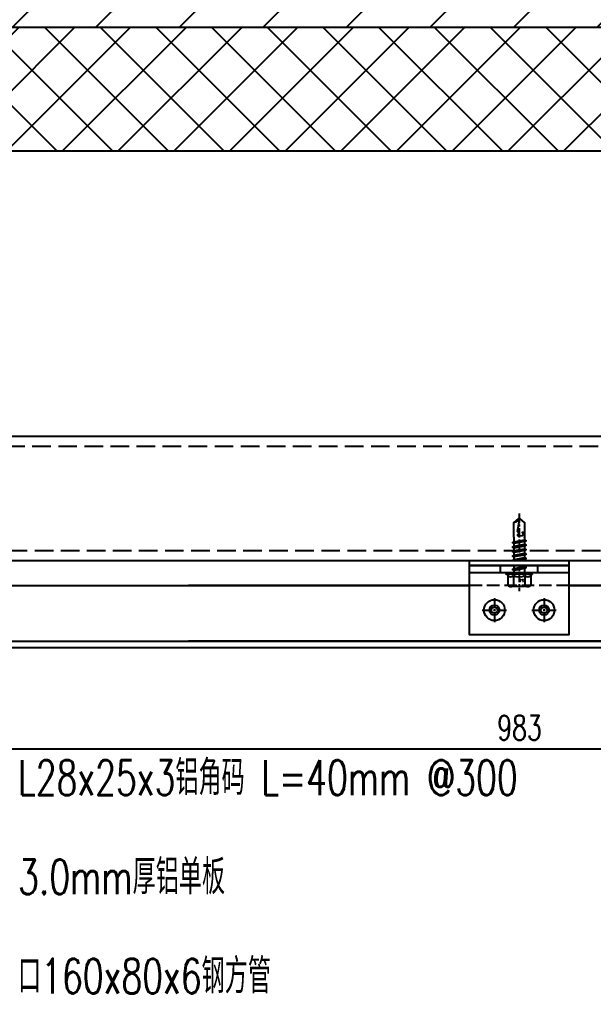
# Model space of a CAD drawing. Extents: x -160106 to 966792, y -663931 to 1550022.
# Drawn here: x -67566.6 to -67335.2, y -98846.5 to -98453.8 of the extents above; entities that cross this region are included whole.
import ezdxf
from ezdxf.enums import TextEntityAlignment as Align
from ezdxf.xclip import XClip

# ---------------------------------------------------------------- set-up
doc = ezdxf.new("R2010")
doc.units = 0
for name, pattern in [('CENTER', [2, 1.25, -0.25, 0.25, -0.25]), ('ZN-CENTER', [2, 1.25, -0.25, 0.25, -0.25]), ('ZN-DASH', [0.35, 0.25, -0.1])]:
    doc.linetypes.add(name, pattern=pattern)
for name, color, linetype in [('!ZN1-填充-8', 8, 'Continuous'), ('!ZN2-WALL-5', 5, 'Continuous'), ('!ZN3-铝板幕墙-3', 3, 'Continuous'), ('!ZN4-辅助材料-1', 1, 'Continuous'), ('!ZN4-配件-11', 11, 'Continuous'), ('!ZN5-钢材投影-40', 40, 'Continuous'), ('!ZN5-铝材投影-112', 112, 'Continuous'), ('!ZN6-虚线-8', 8, 'ZN-DASH'), ('DIM', 173, 'Continuous'), ('TEXT', 7, 'Continuous')]:
    doc.layers.add(name, color=color, linetype=linetype)
doc.styles.add('DHTEXT-1', font='ROMANS.shx', dxfattribs={"width": 0.7, "bigfont": 'CHINESE.shx'})
doc.dimstyles.new('ZN4', dxfattribs={"dimscale": 4, "dimtxt": 2.5, "dimasz": 1.5, "dimexe": 1, "dimexo": 2, "dimgap": 0.9, "dimtad": 1, "dimdec": 0, "dimdsep": 46, "dimtxsty": 'DHTEXT-1', "dimblk": 'ARCHTICK', "dimcen": 2.5, "dimclrd": 173, "dimclre": 173, "dimclrt": 7, "dimazin": 2, "dimtfac": 1, "dimtix": 1, "dimtmove": 2, "dimatfit": 3, "dimfxl": 0, "dimarcsym": 0})

# ---------------------------------------------------------------- blocks, each defined once
blk = doc.blocks.new('*U2075')
at = {"layer": '!ZN3-铝板幕墙-3'}
blk.add_line((-13.5, -5), (-625, -5), dxfattribs=at)
blk.add_lwpolyline([(-625, -30), (-10, -30, 0.414214), (-8, -28), (-8, -5), (-10.5, -5), (-10.5, -27, -0.414214), (-11, -27.5), (-625, -27.5)], format="xyb", dxfattribs=at)
blk = doc.blocks.new('*U1991')
at = {"ltscale": 10}
for p, q in [((-1.02, 4.62), (-4.95, 4.62)), ((-0.55, -5.12), (-0.55, 5.12)), ((-0.17, 5.48), (0, 4.84)), ((0, -4.84), (0, 4.84)), ((-5.45, -3.46), (-5.45, 3.46)), ((-1.02, 2.31), (-4.95, 2.31)), ((0, 2.08), (14.29, 2.08)), ((1.42, 2.73), (2.2, -2.73)), ((3.22, 2.73), (4, -2.73)), ((5.02, 2.73), (5.8, -2.73)), ((6.82, 2.73), (7.6, -2.73)), ((8.62, 2.73), (9.4, -2.73)), ((10.42, 2.73), (11.2, -2.73)), ((12.22, 2.73), (13, -2.73)), ((-1.02, -2.31), (-4.95, -2.31)), ((14.29, -2.09), (0, -2.09)), ((-1.02, -4.62), (-4.95, -4.62)), ((-0.17, -5.48), (0, -4.84))]:
    blk.add_line(p, q, dxfattribs=at)
at = {"color": 0, "linetype": 'ZN-CENTER', "ltscale": 3}
blk.add_line((24, 0), (-7.28, 0), dxfattribs=at)
at = {"ltscale": 10}
for points in [[(1.83, -2.09), (1.05, 2.08), (1.42, 2.73), (1.79, 2.08), (2.57, -2.09), (2.2, -2.73)], [(3.63, -2.09), (2.85, 2.08), (3.22, 2.73), (3.59, 2.08), (4.37, -2.09), (4, -2.73)], [(5.43, -2.09), (4.65, 2.08), (5.02, 2.73), (5.39, 2.08), (6.17, -2.09), (5.8, -2.73)], [(7.23, -2.09), (6.45, 2.08), (6.82, 2.73), (7.19, 2.08), (7.97, -2.09), (7.6, -2.73)], [(9.03, -2.09), (8.25, 2.08), (8.62, 2.73), (8.99, 2.08), (9.77, -2.09), (9.4, -2.73)], [(10.83, -2.09), (10.05, 2.08), (10.42, 2.73), (10.79, 2.08), (11.57, -2.09), (11.2, -2.73)], [(12.63, -2.09), (11.85, 2.08), (12.22, 2.73), (12.59, 2.08), (13.37, -2.09), (13, -2.73)]]:
    blk.add_lwpolyline(points, close=True, dxfattribs=at)
for points in [[(14.29, -2.09, -0.414214), (14.45, -2.24), (14.45, -2.32), (20.18, -2.32), (22, -0.26), (22, 0.26), (20.18, 2.32), (14.45, 2.32), (14.45, 2.24, -0.414214), (14.29, 2.08)], [(16.51, -2.32), (16.36, -1.2), (15.83, -1.52, -0.530462), (15.03, -1.17), (14.81, 0.1, -0.651316), (15.47, 0.54), (16, 0.21), (16.77, 0.66), (22, -0.26, -0.201226), (20.18, 2.32)]]:
    blk.add_lwpolyline(points, format="xyb", dxfattribs=at)
for centre, radius, start, end in [((-3.87, 3.46), 1.58, 133.1736, 226.8264), ((0.07, 3.46), 1.58, 133.1736, 226.8264), ((7.48, -2.87), 11.32, 132.4922, 138.6064), ((0.13, 0), 5.58, 155.5673, 204.4327), ((4.07, 0), 5.58, 155.5673, 204.4327), ((-3.87, -3.46), 1.58, 133.1736, 226.8264), ((0.07, -3.46), 1.58, 133.1736, 226.8264), ((7.48, 2.87), 11.32, 221.3936, 227.5078)]:
    blk.add_arc(centre, radius, start, end, dxfattribs=at)
at = {"layer": 'Defpoints', "color": 0, "ltscale": 10, "style": 'DHTEXT-1', "width": 0.7}
blk.add_text('5.5', height=1, rotation=90, dxfattribs=at).set_placement((-2.46, -0.93), align=Align.CENTER)
blk = doc.blocks.new('*U2070')
at = {"color": 0, "linetype": 'CENTER', "ltscale": 3}
for p, q in [((0, 4.88), (0, -4.88)), ((4.88, 0), (-4.88, 0))]:
    blk.add_line(p, q, dxfattribs=at)
at = {"linetype": 'ByBlock', "ltscale": 10}
for radius in [4.2, 2, 1.23]:
    blk.add_circle((0, 0), radius, dxfattribs=at)
blk = doc.blocks.new('*U2372')
at = {"layer": '!ZN1-填充-8'}
h = blk.add_hatch(dxfattribs=at)
h.set_pattern_fill('NET3', color=256, scale=0.75, angle=180, style=0)
h.set_pattern_definition([(180, (-1731.706, 294.7402), (-3e-16, -2.38125), []), (240, (-1731.706, 294.7402), (2.062223, -1.190625), []), (300, (-1731.706, 294.7402), (2.062223, 1.190625), [])])
h.paths.add_polyline_path([(20, 0), (-20, 0), (-20, -2), (20, -2)])
at = {"ltscale": 0.125}
blk.add_wipeout([(-20, -30), (20, -30), (20, -5), (-20, -5)], dxfattribs=at).dxf.layer = '!ZN6-虚线-8'
at = {"layer": '!ZN5-铝材投影-112', "ltscale": 0.25}
blk.add_line((-20, -5), (20, -5), dxfattribs=at)
at = {"layer": '!ZN5-铝材投影-112'}
blk.add_lwpolyline([(20, -2), (-20, -2), (-20, -30), (20, -30)], close=True, dxfattribs=at)
at = {"layer": '!ZN6-虚线-8', "linetype": 'ZN-DASH', "ltscale": 10}
for p, q in [((-7.5, -5), (-7.5, -2)), ((7.5, -5), (7.5, -2))]:
    blk.add_line(p, q, dxfattribs=at)
at = {"layer": '!ZN6-虚线-8', "color": 8, "linetype": 'ZN-DASH', "ltscale": 20}
blk.add_line((-20, -10), (20, -10), dxfattribs=at)
at = {"layer": '!ZN4-配件-11', "color": 1, "xscale": -1, "rotation": 270}
for name, p in [('*U1991', (0, -5)), ('*U2070', (-10, -20)), ('*U2070', (10, -20))]:
    blk.add_blockref(name, p, dxfattribs=at)
at = {"ltscale": 0.25}
blk.add_wipeout([(20, 0), (20, -2), (-20, -2), (-20, 0)], dxfattribs=at).dxf.layer = '!ZN4-辅助材料-1'
at = {"layer": '!ZN4-辅助材料-1'}
blk.add_lwpolyline([(20, 0), (-20, 0), (-20, -2), (20, -2)], close=True, dxfattribs=at)
blk = doc.blocks.new('20250826163843')
at = {"layer": '!ZN2-WALL-5'}
blk.add_line((-2700, 0), (-600, 0), dxfattribs=at)
at = {"layer": '!ZN3-铝板幕墙-3'}
for points in [[(-2700, -250), (330, -250), (330, 295.03)], [(-2725, -225), (305, -225), (305, 292.53)], [(-2702.5, -247.5), (327.5, -247.5), (327.5, 292.53)]]:
    blk.add_lwpolyline(points, dxfattribs=at)
at = {"layer": '!ZN5-钢材投影-40', "ltscale": 30}
blk.add_line((-1756.67, -165), (-2561.18, -165), dxfattribs=at)
at = {"layer": '!ZN5-钢材投影-40'}
blk.add_line((-2561.18, -215), (-1756.67, -215), dxfattribs=at)
at = {"layer": '!ZN6-虚线-8', "ltscale": 30}
blk.add_line((-1756.67, -169), (-2561.18, -169), dxfattribs=at)
blk.add_lwpolyline([(-2561.18, -211), (-1756.67, -211)], dxfattribs=at)
blk.add_blockref('*U2075', (-1716.66, -220))
at = {"xscale": -1}
blk.add_blockref('*U2372', (-2208.44, -215), dxfattribs=at)
at = {"layer": '!ZN1-填充-8'}
h = blk.add_hatch(dxfattribs=at)
h.set_pattern_fill('ANSI37', color=256, scale=10, style=0)
h.set_pattern_definition([(45, (-6372.397, -421.143), (-11.22532, 11.22532), []), (135, (-6372.397, -421.143), (-11.22532, -11.22532), [])])
h.paths.add_polyline_path([(-2700, 0), (-2700, -200), (-2650, -200), (-2650, -50), (50, -50), (50, 300), (0, 300), (0, 0)])
h = blk.add_hatch(dxfattribs=at)
h.set_pattern_fill('ANSI31', color=256, scale=15, style=0)
h.set_pattern_definition([(45, (-11645.631, -4479.27), (-16.83798, 16.83798), [])])
h.paths.add_polyline_path([(-2900, 200), (-2900, -200), (-2700, -200), (-2700, 0), (-600, 0), (-600, 200)])
at = {"layer": '!ZN1-填充-8', "elevation": 0}
blk.add_lwpolyline([(50, 301.5), (50, -50), (-2650, -50), (-2650, -200)], dxfattribs=at)
blk = doc.blocks.new('_ArchTick')
at = {"color": 0, "linetype": 'ByBlock', "const_width": 0.4}
blk.add_lwpolyline([(-0.5, -0.5), (0.5, 0.5)], dxfattribs=at)
blk = doc.blocks.new('*D1294')
at = {"layer": 'Defpoints', "color": 0, "ltscale": 40, "transparency": 16777216}
for p in [(-67856.73, -98706.92), (-66873.39, -98706.92), (-67856.73, -98747.93)]:
    blk.add_point(p, dxfattribs=at)
at = {"layer": 'DIM', "color": 173, "linetype": 'ByBlock', "lineweight": -2, "ltscale": 40, "transparency": 16777216}
for p, q in [((-67856.73, -98714.92), (-67856.73, -98751.93)), ((-66873.39, -98714.92), (-66873.39, -98751.93)), ((-66873.39, -98747.93), (-67856.73, -98747.93))]:
    blk.add_line(p, q, dxfattribs=at)
at = {"layer": 'DIM', "color": 173, "lineweight": -2, "ltscale": 40, "transparency": 16777216, "xscale": 6, "yscale": 6, "zscale": 6, "rotation": 180}
blk.add_blockref('_ArchTick', (-67856.73, -98747.93), dxfattribs=at)
at = {"layer": 'DIM', "color": 173, "lineweight": -2, "ltscale": 40, "transparency": 16777216, "xscale": 6, "yscale": 6, "zscale": 6}
blk.add_blockref('_ArchTick', (-66873.39, -98747.93), dxfattribs=at)
at = {"layer": 'DIM', "color": 7, "ltscale": 40, "transparency": 16777216, "insert": (-67365.06, -98739.33), "char_height": 10, "attachment_point": 5, "style": 'DHTEXT-1'}
blk.add_mtext('983', dxfattribs=at)

msp = doc.modelspace()

# ---------------------------------------------------------------- block references
at = {"ltscale": 30}
ref = msp.add_blockref('20250826163843', (-65156.73, -98456.92), dxfattribs=at)
XClip(ref).set_block_clipping_path([(-2995.5729743011, -955.5801168493), (-1570.322854818, 271.5138241302)])

# ---------------------------------------------------------------- next in the draw order: texts
at = {"layer": 'TEXT', "ltscale": 40, "style": 'DHTEXT-1', "width": 0.7}
for s, p in [('L28x25x3铝角码 L=40mm @300', (-67567.16, -98759.46)), ('3.0mm厚铝单板', (-67567.16, -98799.46)), ('口160x80x6钢方管', (-67567.16, -98839.46))]:
    msp.add_text(s, height=14, dxfattribs=at).set_placement(p, align=Align.MIDDLE_LEFT)

# ---------------------------------------------------------------- next in the draw order: dimensions: what is measured, and where the dimension line sits
at = {"layer": 'DIM', "ltscale": 40}
dim = msp.add_linear_dim(base=(-67856.73, -98747.93), p1=(-66873.39, -98706.92), p2=(-67856.73, -98706.92), dimstyle='ZN4', dxfattribs=at)
dim.commit()
dim.dimension.update_dxf_attribs({"geometry": '*D1294', "text_midpoint": (-67365.06, -98739.33)})

doc.saveas('drawing.dxf')
